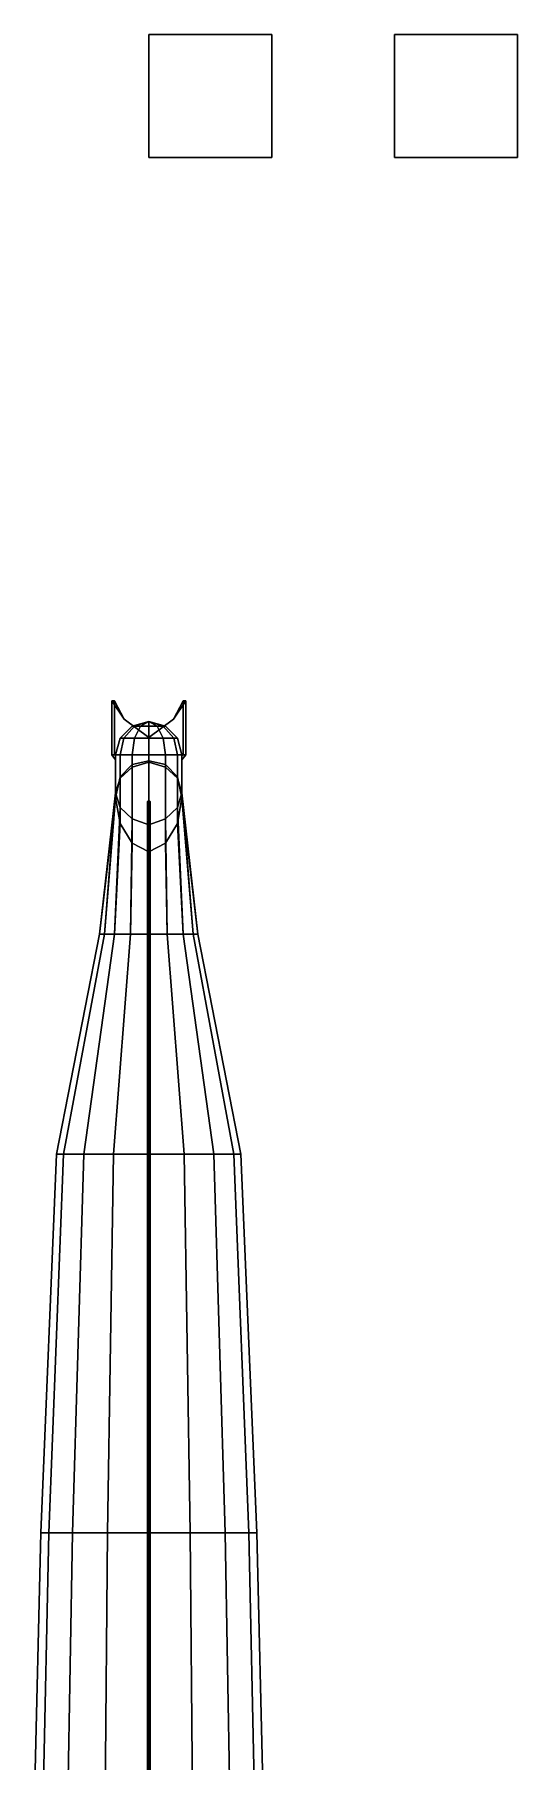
# Model space of a CAD drawing. Header units: millimetres. Extents: x -1 to 3, y -12.2 to 17.8.
# Drawn here: x -0.93 to 3, y 3.7 to 17.75 of the extents above; entities that cross this region are included whole.
import ezdxf

# ---------------------------------------------------------------- set-up
doc = ezdxf.new("R2010")
doc.units = ezdxf.units.MM

msp = doc.modelspace()

# ---------------------------------------------------------------- linework, layer by layer
for points in [[(1, 17.75, 1), (1, 17.75), (0, 17.75), (0, 17.75, 1)], [(1, 17.75), (1, 16.75), (0, 16.75), (0, 17.75)], [(0, 17.75), (0, 16.75), (0, 16.75, 1), (0, 17.75, 1)], [(0, 17.75, 1), (0, 16.75, 1), (1, 16.75, 1), (1, 17.75, 1)], [(1, 16.75, 1), (1, 16.75), (1, 17.75), (1, 17.75, 1)], [(3, 17.75), (3, 16.75), (2, 16.75), (2, 17.75)], [(2, 17.75), (2, 16.75), (3, 16.75), (3, 17.75)], [(0, 16.75, 1), (0, 16.75), (1, 16.75), (1, 16.75, 1)], [(-0.3, 12.33, -0.59), (-0.3, 11.89, -0.59), (-0.28, 11.89, -0.59), (-0.28, 12.33, -0.59)], [(-0.28, 12.33, -0.59), (-0.28, 11.89, -0.59), (-0.3, 11.89, -0.59), (-0.3, 12.33, -0.59)], [(-0.3, 12.33, -1.24), (-0.3, 11.89, -1.24), (-0.28, 11.89, -1.24), (-0.28, 12.33, -1.24)], [(-0.28, 12.33, -1.24), (-0.28, 11.89, -1.24), (-0.3, 11.89, -1.24), (-0.3, 12.33, -1.24)], [(0.3, 12.33, -0.59), (0.3, 11.89, -0.59), (0.28, 11.89, -0.59), (0.28, 12.33, -0.59)], [(0.28, 12.33, -0.59), (0.28, 11.89, -0.59), (0.3, 11.89, -0.59), (0.3, 12.33, -0.59)], [(0.28, 12.33, -1.24), (0.28, 11.89, -1.24), (0.3, 11.89, -1.24), (0.3, 12.33, -1.24)], [(0.3, 12.33, -1.24), (0.3, 11.89, -1.24), (0.28, 11.89, -1.24), (0.28, 12.33, -1.24)], [(-0.135, 12.124, -1.24), (-0.234, 12.025, -1.24), (-0.203, 12.025, -1.123), (-0.117, 12.124, -1.173)], [(-0.117, 12.124, -1.308), (-0.203, 12.025, -1.357), (-0.234, 12.025, -1.24), (-0.135, 12.124, -1.24)], [(-0.135, 12.124, -0.59), (-0.234, 12.025, -0.59), (-0.203, 12.025, -0.473), (-0.117, 12.124, -0.522)], [(-0.117, 12.124, -0.657), (-0.203, 12.025, -0.707), (-0.234, 12.025, -0.59), (-0.135, 12.124, -0.59)], [(-0.117, 12.124, -1.173), (-0.203, 12.025, -1.123), (-0.117, 12.025, -1.038), (-0.068, 12.124, -1.123)], [(-0.068, 12.124, -1.357), (-0.117, 12.025, -1.442), (-0.203, 12.025, -1.357), (-0.117, 12.124, -1.308)], [(-0.117, 12.124, -0.522), (-0.203, 12.025, -0.473), (-0.117, 12.025, -0.388), (-0.068, 12.124, -0.473)], [(-0.068, 12.124, -0.707), (-0.117, 12.025, -0.792), (-0.203, 12.025, -0.707), (-0.117, 12.124, -0.657)], [(0, 12.16, -1.24), (-0.135, 12.124, -1.24), (-0.117, 12.124, -1.173), (0, 12.16, -1.24)], [(0, 12.16, -1.24), (-0.117, 12.124, -1.308), (-0.135, 12.124, -1.24), (0, 12.16, -1.24)], [(0, 12.16, -0.59), (-0.135, 12.124, -0.59), (-0.117, 12.124, -0.522), (0, 12.16, -0.59)], [(0, 12.16, -0.59), (-0.117, 12.124, -0.657), (-0.135, 12.124, -0.59), (0, 12.16, -0.59)], [(0, 12.16, -1.24), (-0.117, 12.124, -1.173), (-0.068, 12.124, -1.123), (0, 12.16, -1.24)], [(0, 12.16, -1.24), (-0.068, 12.124, -1.357), (-0.117, 12.124, -1.308), (0, 12.16, -1.24)], [(0, 12.16, -0.59), (-0.117, 12.124, -0.522), (-0.068, 12.124, -0.473), (0, 12.16, -0.59)], [(0, 12.16, -0.59), (-0.068, 12.124, -0.707), (-0.117, 12.124, -0.657), (0, 12.16, -0.59)], [(-0.068, 12.124, -1.123), (-0.117, 12.025, -1.038), (0, 12.025, -1.006), (0, 12.124, -1.105)], [(0, 12.124, -1.375), (0, 12.025, -1.474), (-0.117, 12.025, -1.442), (-0.068, 12.124, -1.357)], [(-0.068, 12.124, -0.473), (-0.117, 12.025, -0.388), (0, 12.025, -0.356), (0, 12.124, -0.455)], [(0, 12.124, -0.725), (0, 12.025, -0.824), (-0.117, 12.025, -0.792), (-0.068, 12.124, -0.707)], [(0, 12.16, -1.24), (0, 12.124, -1.375), (-0.068, 12.124, -1.357), (0, 12.16, -1.24)], [(0, 12.16, -0.59), (0, 12.124, -0.725), (-0.068, 12.124, -0.707), (0, 12.16, -0.59)], [(0, 12.16, -1.24), (-0.068, 12.124, -1.123), (0, 12.124, -1.105), (0, 12.16, -1.24)], [(0, 12.16, -0.59), (-0.068, 12.124, -0.473), (0, 12.124, -0.455), (0, 12.16, -0.59)], [(0, 12.16, -1.24), (0, 12.124, -1.105), (0.067, 12.124, -1.123), (0, 12.16, -1.24)], [(0, 12.16, -1.24), (0.067, 12.124, -1.123), (0.117, 12.124, -1.173), (0, 12.16, -1.24)], [(0, 12.16, -1.24), (0.117, 12.124, -1.173), (0.135, 12.124, -1.24), (0, 12.16, -1.24)], [(0, 12.16, -1.24), (0.135, 12.124, -1.24), (0.117, 12.124, -1.308), (0, 12.16, -1.24)], [(0, 12.16, -1.24), (0.117, 12.124, -1.308), (0.067, 12.124, -1.357), (0, 12.16, -1.24)], [(0, 12.16, -1.24), (0.067, 12.124, -1.357), (0, 12.124, -1.375), (0, 12.16, -1.24)], [(0, 12.16, -0.59), (0, 12.124, -0.455), (0.067, 12.124, -0.473), (0, 12.16, -0.59)], [(0, 12.16, -0.59), (0.067, 12.124, -0.473), (0.117, 12.124, -0.523), (0, 12.16, -0.59)], [(0, 12.16, -0.59), (0.117, 12.124, -0.523), (0.135, 12.124, -0.59), (0, 12.16, -0.59)], [(0, 12.16, -0.59), (0.135, 12.124, -0.59), (0.117, 12.124, -0.657), (0, 12.16, -0.59)], [(0, 12.16, -0.59), (0.117, 12.124, -0.657), (0.067, 12.124, -0.707), (0, 12.16, -0.59)], [(0, 12.16, -0.59), (0.067, 12.124, -0.707), (0, 12.124, -0.725), (0, 12.16, -0.59)], [(0, 12.124, -1.105), (0, 12.025, -1.006), (0.117, 12.025, -1.038), (0.067, 12.124, -1.123)], [(0.067, 12.124, -1.357), (0.117, 12.025, -1.442), (0, 12.025, -1.474), (0, 12.124, -1.375)], [(0, 12.124, -0.455), (0, 12.025, -0.356), (0.117, 12.025, -0.388), (0.067, 12.124, -0.473)], [(0.067, 12.124, -0.707), (0.117, 12.025, -0.792), (0, 12.025, -0.824), (0, 12.124, -0.725)], [(0.117, 12.124, -1.308), (0.203, 12.025, -1.357), (0.117, 12.025, -1.442), (0.067, 12.124, -1.357)], [(0.117, 12.124, -0.657), (0.203, 12.025, -0.707), (0.117, 12.025, -0.792), (0.067, 12.124, -0.707)], [(0.067, 12.124, -1.123), (0.117, 12.025, -1.038), (0.203, 12.025, -1.123), (0.117, 12.124, -1.173)], [(0.067, 12.124, -0.473), (0.117, 12.025, -0.388), (0.203, 12.025, -0.473), (0.117, 12.124, -0.523)], [(0.117, 12.124, -1.173), (0.203, 12.025, -1.123), (0.234, 12.025, -1.24), (0.135, 12.124, -1.24)], [(0.135, 12.124, -1.24), (0.234, 12.025, -1.24), (0.203, 12.025, -1.357), (0.117, 12.124, -1.308)], [(0.117, 12.124, -0.523), (0.203, 12.025, -0.473), (0.234, 12.025, -0.59), (0.135, 12.124, -0.59)], [(0.135, 12.124, -0.59), (0.234, 12.025, -0.59), (0.203, 12.025, -0.707), (0.117, 12.124, -0.657)], [(-0.234, 12.025, -1.24), (-0.27, 11.89, -1.24), (-0.234, 11.89, -1.105), (-0.203, 12.025, -1.123)], [(-0.203, 12.025, -1.357), (-0.234, 11.89, -1.375), (-0.27, 11.89, -1.24), (-0.234, 12.025, -1.24)], [(-0.234, 12.025, -0.59), (-0.27, 11.89, -0.59), (-0.234, 11.89, -0.455), (-0.203, 12.025, -0.473)], [(-0.203, 12.025, -0.707), (-0.234, 11.89, -0.725), (-0.27, 11.89, -0.59), (-0.234, 12.025, -0.59)], [(-0.203, 12.025, -1.123), (-0.234, 11.89, -1.105), (-0.135, 11.89, -1.006), (-0.117, 12.025, -1.038)], [(-0.117, 12.025, -1.442), (-0.135, 11.89, -1.474), (-0.234, 11.89, -1.375), (-0.203, 12.025, -1.357)], [(-0.203, 12.025, -0.473), (-0.234, 11.89, -0.455), (-0.135, 11.89, -0.356), (-0.117, 12.025, -0.388)], [(-0.117, 12.025, -0.792), (-0.135, 11.89, -0.824), (-0.234, 11.89, -0.725), (-0.203, 12.025, -0.707)], [(-0.117, 12.025, -1.038), (-0.135, 11.89, -1.006), (0, 11.89, -0.97), (0, 12.025, -1.006)], [(0, 12.025, -1.474), (0, 11.89, -1.51), (-0.135, 11.89, -1.474), (-0.117, 12.025, -1.442)], [(-0.117, 12.025, -0.388), (-0.135, 11.89, -0.356), (0, 11.89, -0.32), (0, 12.025, -0.356)], [(0, 12.025, -0.824), (0, 11.89, -0.86), (-0.135, 11.89, -0.824), (-0.117, 12.025, -0.792)], [(0, 12.03, -0.29), (0, 11.89, -0.29), (0, 11.89, -0.31), (0, 12.03, -0.31)], [(0, 12.03, -0.31), (0, 11.89, -0.31), (0, 11.89, -0.29), (0, 12.03, -0.29)], [(0, 12.03, -1.54), (0, 11.89, -1.54), (0, 11.89, -1.52), (0, 12.03, -1.52)], [(0, 12.03, -1.52), (0, 11.89, -1.52), (0, 11.89, -1.54), (0, 12.03, -1.54)], [(0, 12.025, -1.006), (0, 11.89, -0.97), (0.135, 11.89, -1.006), (0.117, 12.025, -1.038)], [(0.117, 12.025, -1.442), (0.135, 11.89, -1.474), (0, 11.89, -1.51), (0, 12.025, -1.474)], [(0, 12.025, -0.356), (0, 11.89, -0.32), (0.135, 11.89, -0.356), (0.117, 12.025, -0.388)], [(0.117, 12.025, -0.792), (0.135, 11.89, -0.824), (0, 11.89, -0.86), (0, 12.025, -0.824)], [(0.117, 12.025, -1.038), (0.135, 11.89, -1.006), (0.234, 11.89, -1.105), (0.203, 12.025, -1.123)], [(0.203, 12.025, -1.357), (0.234, 11.89, -1.375), (0.135, 11.89, -1.474), (0.117, 12.025, -1.442)], [(0.117, 12.025, -0.388), (0.135, 11.89, -0.356), (0.234, 11.89, -0.455), (0.203, 12.025, -0.473)], [(0.203, 12.025, -0.707), (0.234, 11.89, -0.725), (0.135, 11.89, -0.824), (0.117, 12.025, -0.792)], [(0.203, 12.025, -1.123), (0.234, 11.89, -1.105), (0.27, 11.89, -1.24), (0.234, 12.025, -1.24)], [(0.234, 12.025, -1.24), (0.27, 11.89, -1.24), (0.234, 11.89, -1.375), (0.203, 12.025, -1.357)], [(0.203, 12.025, -0.473), (0.234, 11.89, -0.455), (0.27, 11.89, -0.59), (0.234, 12.025, -0.59)], [(0.234, 12.025, -0.59), (0.27, 11.89, -0.59), (0.234, 11.89, -0.725), (0.203, 12.025, -0.707)], [(-0.28, 11.89, -0.59), (-0.27, 11.88, -0.59), (-0.27, 11.85, -0.59), (-0.3, 11.89, -0.59)], [(-0.3, 11.89, -0.59), (-0.27, 11.85, -0.59), (-0.27, 11.88, -0.59), (-0.28, 11.89, -0.59)], [(-0.3, 11.89, -1.24), (-0.27, 11.85, -1.24), (-0.27, 11.88, -1.24), (-0.28, 11.89, -1.24)], [(-0.28, 11.89, -1.24), (-0.27, 11.88, -1.24), (-0.27, 11.85, -1.24), (-0.3, 11.89, -1.24)], [(-0.234, 11.89, -1.105), (-0.27, 11.89, -1.24), (-0.27, 11.58, -1.24), (-0.234, 11.7, -1.105)], [(-0.27, 11.89, -1.24), (-0.234, 11.89, -1.375), (-0.234, 11.46, -1.375), (-0.27, 11.58, -1.24)], [(-0.234, 11.89, -0.455), (-0.27, 11.89, -0.59), (-0.27, 11.54, -0.59), (-0.234, 11.33, -0.455)], [(-0.27, 11.89, -0.59), (-0.234, 11.89, -0.725), (-0.234, 11.71, -0.725), (-0.27, 11.54, -0.59)], [(-0.135, 11.89, -1.006), (-0.234, 11.89, -1.105), (-0.234, 11.7, -1.105), (-0.135, 11.79, -1.006)], [(-0.234, 11.89, -1.375), (-0.135, 11.89, -1.474), (-0.135, 11.37, -1.474), (-0.234, 11.46, -1.375)], [(-0.135, 11.89, -0.356), (-0.234, 11.89, -0.455), (-0.234, 11.33, -0.455), (-0.135, 11.17, -0.356)], [(-0.234, 11.89, -0.725), (-0.135, 11.89, -0.824), (-0.135, 11.81, -0.824), (-0.234, 11.71, -0.725)], [(-0.135, 11.79, -1.006), (-0.234, 11.7, -1.105), (-0.234, 11.71, -0.725), (-0.135, 11.81, -0.824)], [(0, 11.89, -0.97), (-0.135, 11.89, -1.006), (-0.135, 11.79, -1.006), (0, 11.83, -0.97)], [(-0.135, 11.89, -1.474), (0, 11.89, -1.51), (0, 11.32, -1.51), (-0.135, 11.37, -1.474)], [(0, 11.89, -0.32), (-0.135, 11.89, -0.356), (-0.135, 11.17, -0.356), (0, 11.1, -0.32)], [(-0.135, 11.89, -0.824), (0, 11.89, -0.86), (0, 11.84, -0.86), (-0.135, 11.81, -0.824)], [(0, 11.83, -0.97), (-0.135, 11.79, -1.006), (-0.135, 11.81, -0.824), (0, 11.84, -0.86)], [(0.135, 11.89, -1.006), (0, 11.89, -0.97), (0, 11.83, -0.97), (0.135, 11.79, -1.006)], [(0, 11.89, -1.51), (0.135, 11.89, -1.474), (0.135, 11.37, -1.474), (0, 11.32, -1.51)], [(0.135, 11.89, -0.356), (0, 11.89, -0.32), (0, 11.1, -0.32), (0.135, 11.17, -0.356)], [(0, 11.89, -0.86), (0.135, 11.89, -0.824), (0.135, 11.81, -0.824), (0, 11.84, -0.86)], [(0, 11.89, -0.29), (0, 11.85, -0.32), (0, 11.88, -0.32), (0, 11.89, -0.31)], [(0, 11.89, -0.31), (0, 11.88, -0.32), (0, 11.85, -0.32), (0, 11.89, -0.29)], [(0, 11.89, -1.52), (0, 11.88, -1.51), (0, 11.85, -1.51), (0, 11.89, -1.54)], [(0, 11.89, -1.54), (0, 11.85, -1.51), (0, 11.88, -1.51), (0, 11.89, -1.52)], [(0.135, 11.79, -1.006), (0, 11.83, -0.97), (0, 11.84, -0.86), (0.135, 11.81, -0.824)], [(0.234, 11.89, -1.105), (0.135, 11.89, -1.006), (0.135, 11.79, -1.006), (0.234, 11.7, -1.105)], [(0.135, 11.89, -1.474), (0.234, 11.89, -1.375), (0.234, 11.46, -1.375), (0.135, 11.37, -1.474)], [(0.234, 11.89, -0.455), (0.135, 11.89, -0.356), (0.135, 11.17, -0.356), (0.234, 11.33, -0.455)], [(0.135, 11.89, -0.824), (0.234, 11.89, -0.725), (0.234, 11.71, -0.725), (0.135, 11.81, -0.824)], [(0.135, 11.81, -0.824), (0.234, 11.71, -0.725), (0.234, 11.7, -1.105), (0.135, 11.79, -1.006)], [(0.27, 11.89, -1.24), (0.234, 11.89, -1.105), (0.234, 11.7, -1.105), (0.27, 11.58, -1.24)], [(0.234, 11.89, -1.375), (0.27, 11.89, -1.24), (0.27, 11.58, -1.24), (0.234, 11.46, -1.375)], [(0.27, 11.89, -0.59), (0.234, 11.89, -0.455), (0.234, 11.33, -0.455), (0.27, 11.54, -0.59)], [(0.234, 11.89, -0.725), (0.27, 11.89, -0.59), (0.27, 11.54, -0.59), (0.234, 11.71, -0.725)], [(0.3, 11.89, -0.59), (0.27, 11.85, -0.59), (0.27, 11.88, -0.59), (0.28, 11.89, -0.59)], [(0.28, 11.89, -0.59), (0.27, 11.88, -0.59), (0.27, 11.85, -0.59), (0.3, 11.89, -0.59)], [(0.28, 11.89, -1.24), (0.27, 11.88, -1.24), (0.27, 11.85, -1.24), (0.3, 11.89, -1.24)], [(0.3, 11.89, -1.24), (0.27, 11.85, -1.24), (0.27, 11.88, -1.24), (0.28, 11.89, -1.24)], [(-0.27, 11.54, -0.59), (-0.234, 11.71, -0.725), (-0.234, 11.7, -1.105), (-0.27, 11.58, -1.24)], [(0.234, 11.71, -0.725), (0.27, 11.54, -0.59), (0.27, 11.58, -1.24), (0.234, 11.7, -1.105)], [(-0.27, 11.58, -1.24), (-0.27, 11.58, -1.24), (-0.4, 10.43, -0.92), (-0.27, 11.54, -0.59)], [(-0.27, 11.58, -1.24), (-0.27, 11.58, -1.24), (-0.36, 10.43, -1.176), (-0.4, 10.43, -0.92)], [(-0.27, 11.54, -0.59), (-0.27, 11.54, -0.59), (-0.4, 10.43, -0.92), (-0.36, 10.43, -0.664)], [(-0.27, 11.58, -1.24), (-0.234, 11.46, -1.375), (-0.28, 10.43, -1.394), (-0.36, 10.43, -1.176)], [(-0.234, 11.33, -0.455), (-0.27, 11.54, -0.59), (-0.36, 10.43, -0.664), (-0.28, 10.43, -0.446)], [(0.234, 11.46, -1.375), (0.27, 11.58, -1.24), (0.36, 10.43, -1.176), (0.28, 10.43, -1.394)], [(0.27, 11.54, -0.59), (0.234, 11.33, -0.455), (0.28, 10.43, -0.446), (0.36, 10.43, -0.664)], [(0.27, 11.58, -1.24), (0.27, 11.58, -1.24), (0.4, 10.43, -0.92), (0.36, 10.43, -1.176)], [(0.27, 11.58, -1.24), (0.27, 11.58, -1.24), (0.27, 11.54, -0.59), (0.4, 10.43, -0.92)], [(0.4, 10.43, -0.92), (0.4, 10.43, -0.92), (0.27, 11.54, -0.59), (0.36, 10.43, -0.664)], [(-0.234, 11.46, -1.375), (-0.135, 11.37, -1.474), (-0.15, 10.43, -1.539), (-0.28, 10.43, -1.394)], [(0, 11.52, -0.31), (-0.01, 11.51, -0.31), (-0.01, 2.57, 1.11), (0, 2.57, 1.12)], [(0, 11.52, -0.32), (-0.01, 11.51, -0.33), (-0.01, 11.51, -0.31), (0, 11.52, -0.31)], [(-0.01, 11.51, -0.31), (0, 11.5, -0.31), (0, 2.57, 1.1), (-0.01, 2.57, 1.11)], [(-0.01, 11.51, -0.33), (0, 11.5, -0.32), (0, 11.5, -0.31), (-0.01, 11.51, -0.31)], [(0.01, 11.51, -0.31), (0, 11.52, -0.31), (0, 2.57, 1.12), (0.01, 2.57, 1.11)], [(0.01, 11.51, -0.33), (0, 11.52, -0.32), (0, 11.52, -0.31), (0.01, 11.51, -0.31)], [(0, 11.5, -0.31), (0.01, 11.51, -0.31), (0.01, 2.57, 1.11), (0, 2.57, 1.1)], [(0, 11.5, -0.32), (0.01, 11.51, -0.33), (0.01, 11.51, -0.31), (0, 11.5, -0.31)], [(0.135, 11.37, -1.474), (0.234, 11.46, -1.375), (0.28, 10.43, -1.394), (0.15, 10.43, -1.539)], [(-0.135, 11.17, -0.356), (-0.234, 11.33, -0.455), (-0.28, 10.43, -0.446), (-0.15, 10.43, -0.301)], [(-0.135, 11.37, -1.474), (0, 11.32, -1.51), (0, 10.43, -1.59), (-0.15, 10.43, -1.539)], [(0, 11.32, -1.51), (0.135, 11.37, -1.474), (0.15, 10.43, -1.539), (0, 10.43, -1.59)], [(0.234, 11.33, -0.455), (0.135, 11.17, -0.356), (0.15, 10.43, -0.301), (0.28, 10.43, -0.446)], [(0, 11.1, -0.32), (-0.135, 11.17, -0.356), (-0.15, 10.43, -0.301), (0, 10.43, -0.25)], [(0.135, 11.17, -0.356), (0, 11.1, -0.32), (0, 10.43, -0.25), (0.15, 10.43, -0.301)], [(-0.36, 10.43, -0.664), (-0.4, 10.43, -0.92), (-0.75, 8.64, -0.92), (-0.693, 8.64, -0.633)], [(-0.4, 10.43, -0.92), (-0.36, 10.43, -1.176), (-0.693, 8.64, -1.207), (-0.75, 8.64, -0.92)], [(-0.28, 10.43, -0.446), (-0.36, 10.43, -0.664), (-0.693, 8.64, -0.633), (-0.53, 8.64, -0.39)], [(-0.36, 10.43, -1.176), (-0.28, 10.43, -1.394), (-0.53, 8.64, -1.45), (-0.693, 8.64, -1.207)], [(-0.15, 10.43, -0.301), (-0.28, 10.43, -0.446), (-0.53, 8.64, -0.39), (-0.287, 8.64, -0.227)], [(-0.28, 10.43, -1.394), (-0.15, 10.43, -1.539), (-0.287, 8.64, -1.613), (-0.53, 8.64, -1.45)], [(0, 10.43, -0.25), (-0.15, 10.43, -0.301), (-0.287, 8.64, -0.227), (0, 8.64, -0.17)], [(-0.15, 10.43, -1.539), (0, 10.43, -1.59), (0, 8.64, -1.67), (-0.287, 8.64, -1.613)], [(0.15, 10.43, -0.301), (0, 10.43, -0.25), (0, 8.64, -0.17), (0.287, 8.64, -0.227)], [(0, 10.43, -1.59), (0.15, 10.43, -1.539), (0.287, 8.64, -1.613), (0, 8.64, -1.67)], [(0.28, 10.43, -0.446), (0.15, 10.43, -0.301), (0.287, 8.64, -0.227), (0.53, 8.64, -0.39)], [(0.15, 10.43, -1.539), (0.28, 10.43, -1.394), (0.53, 8.64, -1.45), (0.287, 8.64, -1.613)], [(0.36, 10.43, -0.664), (0.28, 10.43, -0.446), (0.53, 8.64, -0.39), (0.693, 8.64, -0.633)], [(0.28, 10.43, -1.394), (0.36, 10.43, -1.176), (0.693, 8.64, -1.207), (0.53, 8.64, -1.45)], [(0.4, 10.43, -0.92), (0.36, 10.43, -0.664), (0.693, 8.64, -0.633), (0.75, 8.64, -0.92)], [(0.36, 10.43, -1.176), (0.4, 10.43, -0.92), (0.75, 8.64, -0.92), (0.693, 8.64, -1.207)], [(-0.693, 8.64, -0.633), (-0.75, 8.64, -0.92), (-0.88, 5.56, -0.92), (-0.813, 5.56, -0.583)], [(-0.75, 8.64, -0.92), (-0.693, 8.64, -1.207), (-0.813, 5.56, -1.257), (-0.88, 5.56, -0.92)], [(-0.53, 8.64, -0.39), (-0.693, 8.64, -0.633), (-0.813, 5.56, -0.583), (-0.622, 5.56, -0.298)], [(-0.693, 8.64, -1.207), (-0.53, 8.64, -1.45), (-0.622, 5.56, -1.542), (-0.813, 5.56, -1.257)], [(-0.287, 8.64, -0.227), (-0.53, 8.64, -0.39), (-0.622, 5.56, -0.298), (-0.337, 5.56, -0.107)], [(-0.53, 8.64, -1.45), (-0.287, 8.64, -1.613), (-0.337, 5.56, -1.733), (-0.622, 5.56, -1.542)], [(0, 8.64, -0.17), (-0.287, 8.64, -0.227), (-0.337, 5.56, -0.107), (0, 5.56, -0.04)], [(-0.287, 8.64, -1.613), (0, 8.64, -1.67), (0, 5.56, -1.8), (-0.337, 5.56, -1.733)], [(0.287, 8.64, -0.227), (0, 8.64, -0.17), (0, 5.56, -0.04), (0.337, 5.56, -0.107)], [(0, 8.64, -1.67), (0.287, 8.64, -1.613), (0.337, 5.56, -1.733), (0, 5.56, -1.8)], [(0.53, 8.64, -0.39), (0.287, 8.64, -0.227), (0.337, 5.56, -0.107), (0.622, 5.56, -0.298)], [(0.287, 8.64, -1.613), (0.53, 8.64, -1.45), (0.622, 5.56, -1.542), (0.337, 5.56, -1.733)], [(0.693, 8.64, -0.633), (0.53, 8.64, -0.39), (0.622, 5.56, -0.298), (0.813, 5.56, -0.583)], [(0.53, 8.64, -1.45), (0.693, 8.64, -1.207), (0.813, 5.56, -1.257), (0.622, 5.56, -1.542)], [(0.75, 8.64, -0.92), (0.693, 8.64, -0.633), (0.813, 5.56, -0.583), (0.88, 5.56, -0.92)], [(0.693, 8.64, -1.207), (0.75, 8.64, -0.92), (0.88, 5.56, -0.92), (0.813, 5.56, -1.257)], [(-0.859, 3.4, -1.276), (-0.93, 3.4, -0.92), (-0.88, 5.56, -0.92), (-0.813, 5.56, -1.257)], [(-0.93, 3.4, -0.92), (-0.859, 3.4, -0.564), (-0.813, 5.56, -0.583), (-0.88, 5.56, -0.92)], [(-0.658, 3.4, -1.578), (-0.859, 3.4, -1.276), (-0.813, 5.56, -1.257), (-0.622, 5.56, -1.542)], [(-0.859, 3.4, -0.564), (-0.658, 3.4, -0.262), (-0.622, 5.56, -0.298), (-0.813, 5.56, -0.583)], [(-0.356, 3.4, -1.779), (-0.658, 3.4, -1.578), (-0.622, 5.56, -1.542), (-0.337, 5.56, -1.733)], [(-0.658, 3.4, -0.262), (-0.356, 3.4, -0.061), (-0.337, 5.56, -0.107), (-0.622, 5.56, -0.298)], [(0, 3.4, -1.85), (-0.356, 3.4, -1.779), (-0.337, 5.56, -1.733), (0, 5.56, -1.8)], [(-0.356, 3.4, -0.061), (0, 3.4, 0.01), (0, 5.56, -0.04), (-0.337, 5.56, -0.107)], [(0.356, 3.4, -1.779), (0, 3.4, -1.85), (0, 5.56, -1.8), (0.337, 5.56, -1.733)], [(0, 3.4, 0.01), (0.356, 3.4, -0.061), (0.337, 5.56, -0.107), (0, 5.56, -0.04)], [(0.658, 3.4, -1.578), (0.356, 3.4, -1.779), (0.337, 5.56, -1.733), (0.622, 5.56, -1.542)], [(0.356, 3.4, -0.061), (0.658, 3.4, -0.262), (0.622, 5.56, -0.298), (0.337, 5.56, -0.107)], [(0.859, 3.4, -1.276), (0.658, 3.4, -1.578), (0.622, 5.56, -1.542), (0.813, 5.56, -1.257)], [(0.658, 3.4, -0.262), (0.859, 3.4, -0.564), (0.813, 5.56, -0.583), (0.622, 5.56, -0.298)], [(0.93, 3.4, -0.92), (0.859, 3.4, -1.276), (0.813, 5.56, -1.257), (0.88, 5.56, -0.92)], [(0.859, 3.4, -0.564), (0.93, 3.4, -0.92), (0.88, 5.56, -0.92), (0.813, 5.56, -0.583)]]:
    msp.add_3dface(points)
at = {"color": 3}
for points in [[(-0.28, 12.33, -0.59), (-0.2, 12.18, -0.36), (-0.2, 12.18, -0.34), (-0.3, 12.33, -0.59)], [(-0.3, 12.33, -0.59), (-0.2, 12.18, -0.34), (-0.2, 12.18, -0.36), (-0.28, 12.33, -0.59)], [(-0.28, 12.33, -1.24), (-0.2, 12.18, -1.47), (-0.2, 12.18, -1.49), (-0.3, 12.33, -1.24)], [(-0.3, 12.33, -1.24), (-0.2, 12.18, -1.49), (-0.2, 12.18, -1.47), (-0.28, 12.33, -1.24)], [(-0.3, 12.33, -1.24), (-0.3, 12.33, -0.59), (-0.28, 12.33, -0.59), (-0.28, 12.33, -1.24)], [(-0.28, 12.33, -1.24), (-0.28, 12.33, -0.59), (-0.3, 12.33, -0.59), (-0.3, 12.33, -1.24)], [(0.28, 12.33, -0.59), (0.2, 12.18, -0.36), (0.2, 12.18, -0.34), (0.3, 12.33, -0.59)], [(0.3, 12.33, -0.59), (0.2, 12.18, -0.34), (0.2, 12.18, -0.36), (0.28, 12.33, -0.59)], [(0.3, 12.33, -1.24), (0.2, 12.18, -1.49), (0.2, 12.18, -1.47), (0.28, 12.33, -1.24)], [(0.28, 12.33, -1.24), (0.2, 12.18, -1.47), (0.2, 12.18, -1.49), (0.3, 12.33, -1.24)], [(0.3, 12.33, -1.24), (0.3, 12.33, -0.59), (0.28, 12.33, -0.59), (0.28, 12.33, -1.24)], [(0.28, 12.33, -1.24), (0.28, 12.33, -0.59), (0.3, 12.33, -0.59), (0.3, 12.33, -1.24)], [(-0.2, 12.18, -0.34), (0, 12.03, -0.29), (0, 12.03, -0.31), (-0.2, 12.18, -0.36)], [(-0.2, 12.18, -0.36), (0, 12.03, -0.31), (0, 12.03, -0.29), (-0.2, 12.18, -0.34)], [(-0.2, 12.18, -1.47), (0, 12.03, -1.52), (0, 12.03, -1.54), (-0.2, 12.18, -1.49)], [(-0.2, 12.18, -1.49), (0, 12.03, -1.54), (0, 12.03, -1.52), (-0.2, 12.18, -1.47)], [(0.2, 12.18, -0.36), (0, 12.03, -0.31), (0, 12.03, -0.29), (0.2, 12.18, -0.34)], [(0.2, 12.18, -0.34), (0, 12.03, -0.29), (0, 12.03, -0.31), (0.2, 12.18, -0.36)], [(0.2, 12.18, -1.49), (0, 12.03, -1.54), (0, 12.03, -1.52), (0.2, 12.18, -1.47)], [(0.2, 12.18, -1.47), (0, 12.03, -1.52), (0, 12.03, -1.54), (0.2, 12.18, -1.49)]]:
    msp.add_3dface(points, dxfattribs=at)

doc.saveas('drawing.dxf')
